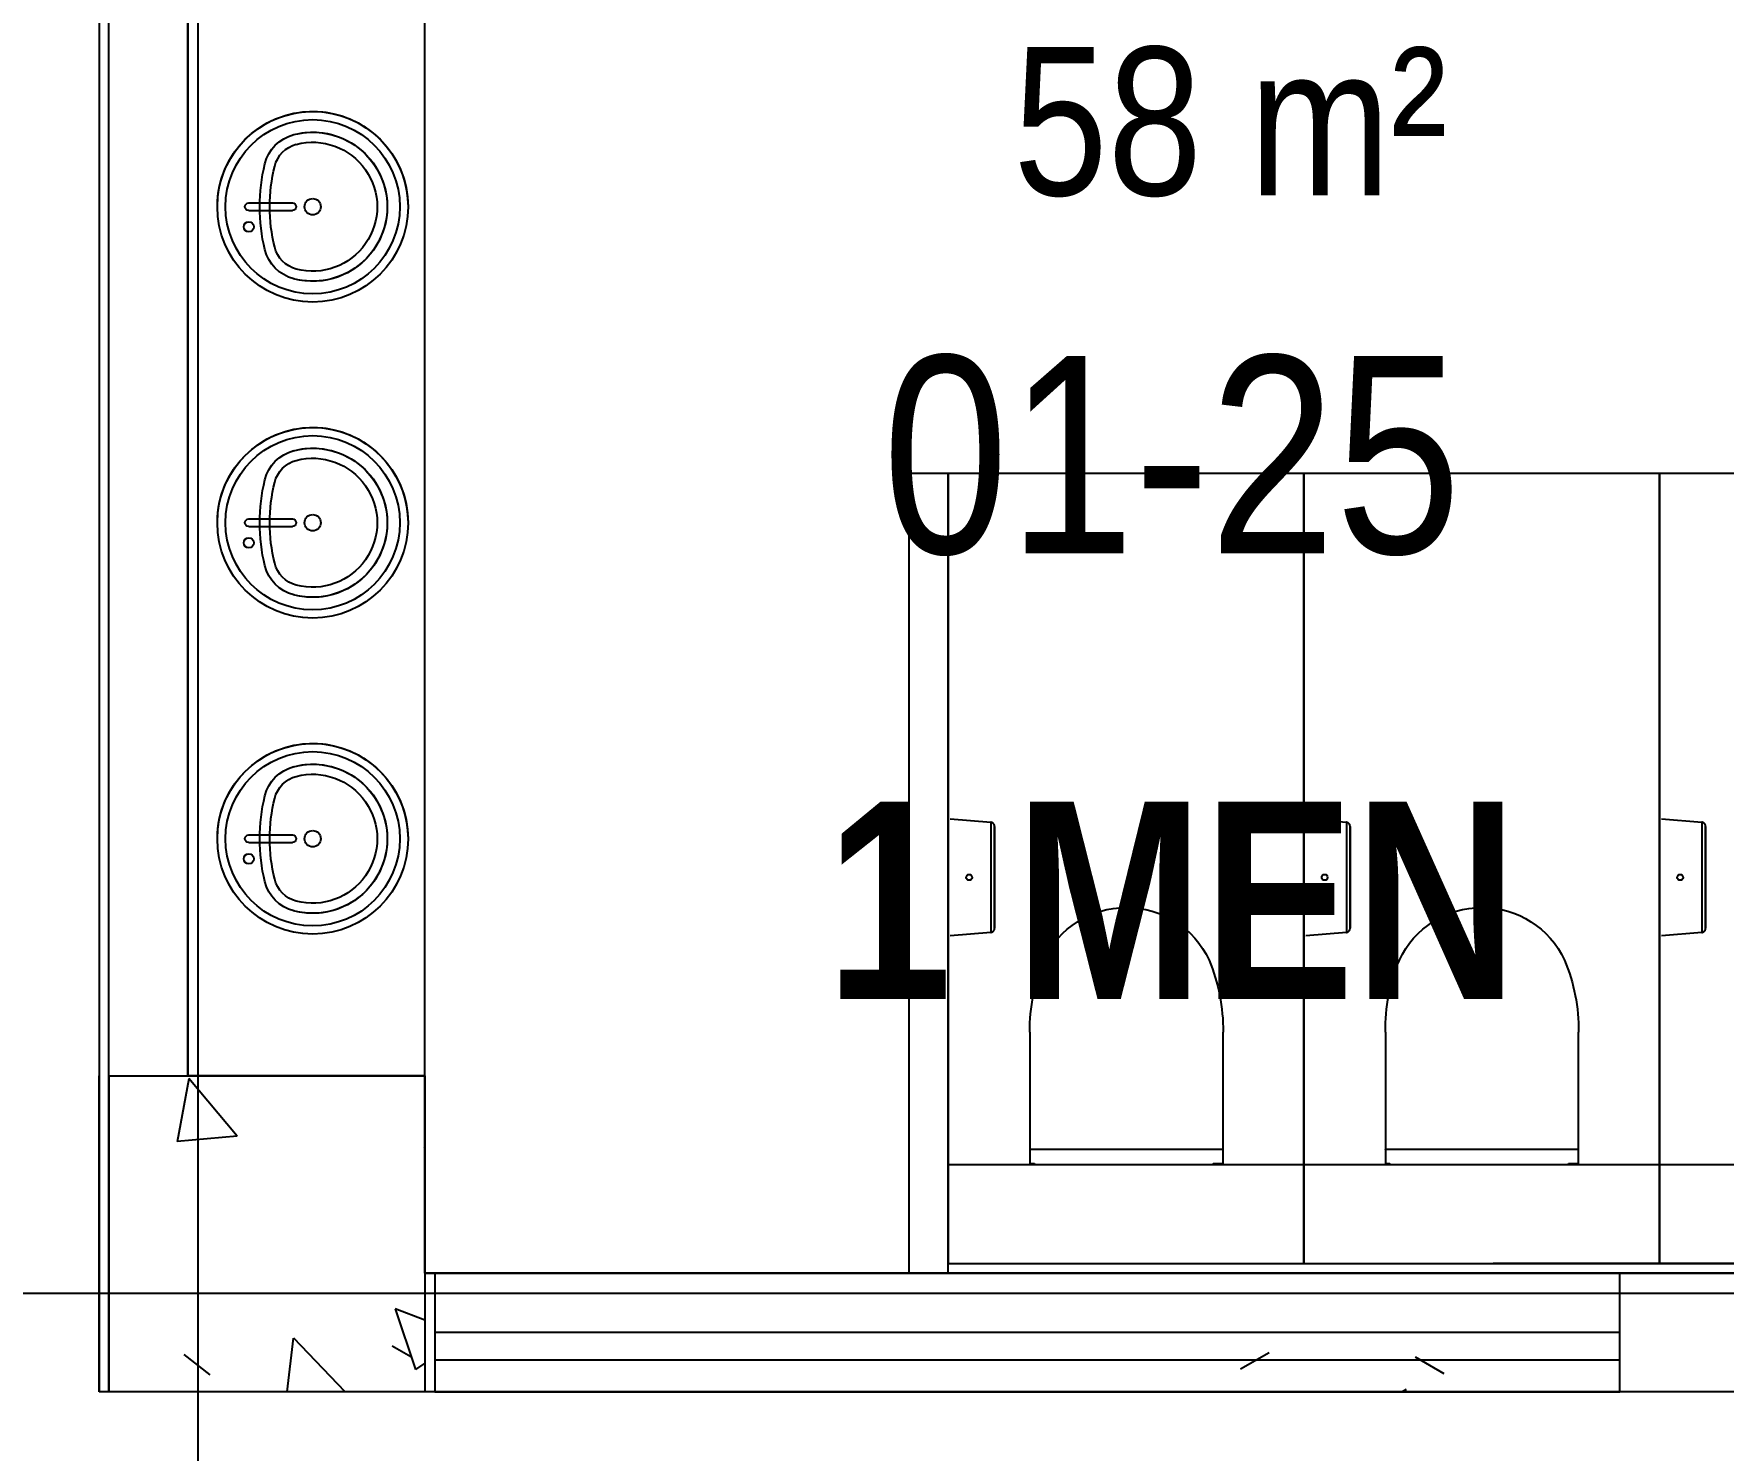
# Model space of a CAD drawing. Header units: millimetres. Extents: x -20146070 to 165023, y -3349561 to 35447.
# Drawn here: x 2871 to 7148, y -75623 to -72037 of the extents above; entities that cross this region are included whole.
import ezdxf
from ezdxf import colors
from ezdxf.entities.mleader import LeaderData, LeaderLine
from ezdxf.math import Vec2, Vec3

# ---------------------------------------------------------------- set-up
doc = ezdxf.new("R2010")
doc.units = ezdxf.units.MM
doc.header["$LTSCALE"] = 50
doc.linetypes.add('CONTINOUS', pattern=[0])
for name, color, linetype in [('BLK_2 - 1ST_2ND_STOREY_PLAN$0$0-1', 8, 'Continuous'), ('BLK_2 - 1ST_2ND_STOREY_PLAN$0$1599_DB_A_BLK2_HQ_R21- LINKVIEW_BLK2_1ST STOREY Toilet JOH$0$A-_DETA----_ED', 8, 'Continuous'), ('BLK_2 - 1ST_2ND_STOREY_PLAN$0$1599_DB_A_BLK2_HQ_R21- LINKVIEW_BLK2_1ST STOREY Toilet JOH$0$A-_FURT----_E', 8, 'Continuous'), ('BLK_2 - 1ST_2ND_STOREY_PLAN$0$1599_DB_A_BLK2_HQ_R21- LINKVIEW_BLK2_1ST STOREY Toilet JOH$0$M-_SANIFIXR_E', 8, 'Continuous'), ('BLK_2 - 1ST_2ND_STOREY_PLAN$0$1599_DB_A_BLK2_HQ_R21- LINKVIEW_BLK2_1ST STOREY Toilet JOH$0$S-_COLN----_E', 8, 'Continuous'), ('BLK_2 - 1ST_2ND_STOREY_PLAN$0$A-_ROOMNAME_A', 7, 'Continuous'), ('BLK_2 - 1ST_2ND_STOREY_PLAN$0$A-_WALL----_H-2', 8, 'Continuous'), ('M_FIREALAM-_E-', 10, 'Continuous'), ('NW_ARCHI RM NAME', 7, 'Continuous'), ('NW_GRID LINE', 8, 'Continuous')]:
    doc.layers.add(name, color=color, linetype=linetype)
doc.styles.add('Arial Narrow_1', font='ARIALN.TTF', dxfattribs={"height": 500})
doc.styles.add('Arial Narrow_B_1', font='ARIALNB.TTF', dxfattribs={"height": 500})
doc.styles.add('BLK_2 - 1ST_2ND_STOREY_PLAN$0$Arial Narrow_4', font='ARIALN.TTF', dxfattribs={"height": 375})
doc.styles.add('RomanS', font='romans__.ttf', dxfattribs={"width": 0.75, "height": 40})

# ---------------------------------------------------------------- blocks, each defined once
blk = doc.blocks.new('BLK_2 - 1ST_2ND_STOREY_PLAN$0$1599_DB_A_BLK2_HQ_R21_rvt-1-BLK 2 1ST STOREY PLAN')
at = {"layer": 'BLK_2 - 1ST_2ND_STOREY_PLAN$0$A-_WALL----_H-2'}
h = blk.add_hatch(dxfattribs=at)
h.set_pattern_fill('FP_3', color=256, style=0, pattern_type=2)
h.set_pattern_definition([(0, (0, 0), (1016, 254), [83.82, -678.18, 83.82, -678.18, -4064]), (0, (0, 0), (1016, 254), [-1524, 83.82, -1440.18, 83.82, -678.18, -1778]), (0, (0, 0), (1016, 254), [-3810, 83.82, -424.18, 83.82, -1186.18]), (120, (381, 127), (-727.97045, 752.8818), [83.82, -678.18, 83.82, -678.18, -4064]), (120, (381, 127), (-727.97045, 752.8818), [-1524, 83.82, -1440.18, 83.82, -678.18, -1778]), (120, (381, 127), (-727.97045, 752.8818), [-3810, 83.82, -424.18, 83.82, -1186.18]), (240, (508, 635), (-288.02955, -1006.8818), [83.82, -678.18, 83.82, -678.18, -4064]), (240, (508, 635), (-288.02955, -1006.8818), [-1524, 83.82, -1440.18, 83.82, -678.18, -1778]), (240, (508, 635), (-288.02955, -1006.8818), [-3810, 83.82, -424.18, 83.82, -1186.18])])
h.paths.add_polyline_path([(-139086.4, -116002.4), (-139011.4, -116002.4), (-139011.4, -115785.7), (-139086.4, -115785.7), (-139086.4, -115810.7), (-139136.4, -115810.7), (-139136.4, -115977.4), (-139086.4, -115977.4)])
h.paths.add_polyline_path([(-139086.4, -114385.7), (-139011.4, -114385.7), (-139011.4, -114169), (-139086.4, -114169), (-139086.4, -114194), (-139136.4, -114194), (-139136.4, -114360.7), (-139086.4, -114360.7)])
h.paths.add_polyline_path([(-139078.9, -112769), (-139011.4, -112769), (-139011.4, -112552.4), (-139086.4, -112552.4), (-139086.4, -112577.4), (-139136.4, -112577.4), (-139136.4, -112744), (-139086.4, -112744), (-139086.4, -112769)])
h.paths.add_polyline_path([(-139011.4, -108952.4), (-139011.4, -108685.7), (-139086.4, -108685.7), (-139086.4, -108710.7), (-139136.4, -108710.7), (-139136.4, -108927.4), (-139086.4, -108927.4), (-139086.4, -108952.4), (-139068.6, -108952.4)])
h.paths.add_polyline_path([(-139086.4, -107285.7), (-139011.4, -107285.7), (-139011.4, -107036.5), (-139086.4, -107036.5), (-139086.4, -107061.5), (-139136.4, -107061.5), (-139136.4, -107260.7), (-139086.4, -107260.7)])
h.paths.add_polyline_path([(-139086.4, -105636.5), (-139011.4, -105636.5), (-139011.4, -105352.4), (-139086.4, -105352.4), (-139086.4, -105377.4), (-139136.4, -105377.4), (-139136.4, -105611.5), (-139086.4, -105611.5)])
blk = doc.blocks.new('BLK_2 - 1ST_2ND_STOREY_PLAN$0$1599_DB_A_BLK2_HQ_R21- LINKVIEW_BLK2_1ST STOREY Toilet JOH$0$IDA - Toilet Roll Holder - Jumbo - IDA - Toilet Roll Holder - Jumbo-2952152-LINKVIEW_BLK2_1ST STOREY')
at = {"layer": 'BLK_2 - 1ST_2ND_STOREY_PLAN$0$1599_DB_A_BLK2_HQ_R21- LINKVIEW_BLK2_1ST STOREY Toilet JOH$0$A-_FURT----_E'}
for p, q in [((-148.5, -5), (-139.5, -107.9)), ((139.5, -107.9), (148.5, -5)), ((-138.1, -107.9), (0, -107.9)), ((0, -107.9), (138.1, -107.9))]:
    blk.add_line(p, q, dxfattribs=at)
for points in [[(-128.8, -117), (-129.2, -117), (-129.6, -117), (-130.1, -116.9), (-130.5, -116.9), (-130.9, -116.8), (-131.4, -116.7), (-131.8, -116.6), (-132.2, -116.4), (-132.6, -116.3), (-133, -116.1), (-133.4, -116), (-133.8, -115.8), (-134.2, -115.6), (-134.6, -115.3), (-134.9, -115.1), (-135.3, -114.8), (-135.6, -114.6), (-136, -114.3), (-136.3, -114), (-136.6, -113.7), (-136.9, -113.4), (-137.2, -113), (-137.5, -112.7), (-137.7, -112.3), (-138, -112), (-138.2, -111.6), (-138.4, -111.2), (-138.6, -110.8), (-138.8, -110.4), (-139, -110), (-139.1, -109.6), (-139.2, -109.2), (-139.4, -108.8), (-139.5, -108.3), (-139.5, -107.9)], [(0, -117), (-5.1, -117), (-10.3, -117), (-15.4, -117), (-20.5, -117), (-25.6, -117), (-30.6, -117), (-35.6, -117), (-40.5, -117), (-45.4, -117), (-50.1, -117), (-54.8, -117), (-59.5, -117), (-64, -117), (-68.4, -117), (-72.7, -117), (-76.9, -117), (-81, -117), (-84.9, -117), (-88.7, -117), (-92.4, -117), (-95.9, -117), (-99.2, -117), (-102.4, -117), (-105.5, -117), (-108.3, -117), (-111, -117), (-113.6, -117), (-115.9, -117), (-118, -117), (-120, -117), (-121.8, -117), (-123.3, -117), (-124.7, -117), (-125.9, -117), (-126.9, -117), (-127.7, -117), (-128.2, -117), (-128.6, -117), (-128.7, -117), (-128.8, -117)], [(-128.8, -117), (-128.6, -117), (-128.3, -117), (-127.8, -117), (-127.1, -117), (-126.2, -117), (-125.1, -117), (-123.7, -117), (-122.2, -117), (-120.5, -117), (-118.6, -117), (-116.5, -117), (-114.2, -117), (-111.7, -117), (-109.1, -117), (-106.3, -117), (-103.3, -117), (-100.1, -117), (-96.8, -117), (-93.3, -117), (-89.7, -117), (-85.9, -117), (-82, -117), (-78, -117), (-73.8, -117), (-69.6, -117), (-65.2, -117), (-60.7, -117), (-56.1, -117), (-51.4, -117), (-46.7, -117), (-41.8, -117), (-36.9, -117), (-32, -117), (-26.9, -117), (-21.9, -117), (-16.8, -117), (-11.7, -117), (-6.5, -117), (-1.4, -117), (0, -117)], [(0, -117), (5.1, -117), (10.3, -117), (15.4, -117), (20.5, -117), (25.6, -117), (30.6, -117), (35.6, -117), (40.5, -117), (45.4, -117), (50.1, -117), (54.8, -117), (59.5, -117), (64, -117), (68.4, -117), (72.7, -117), (76.9, -117), (81, -117), (84.9, -117), (88.7, -117), (92.4, -117), (95.9, -117), (99.2, -117), (102.4, -117), (105.5, -117), (108.3, -117), (111, -117), (113.6, -117), (115.9, -117), (118, -117), (120, -117), (121.8, -117), (123.3, -117), (124.7, -117), (125.9, -117), (126.9, -117), (127.7, -117), (128.2, -117), (128.6, -117), (128.7, -117), (128.8, -117)], [(128.8, -117), (128.6, -117), (128.3, -117), (127.8, -117), (127.1, -117), (126.2, -117), (125.1, -117), (123.7, -117), (122.2, -117), (120.5, -117), (118.6, -117), (116.5, -117), (114.2, -117), (111.7, -117), (109.1, -117), (106.3, -117), (103.3, -117), (100.1, -117), (96.8, -117), (93.3, -117), (89.7, -117), (85.9, -117), (82, -117), (78, -117), (73.8, -117), (69.6, -117), (65.2, -117), (60.7, -117), (56.1, -117), (51.4, -117), (46.7, -117), (41.8, -117), (36.9, -117), (32, -117), (26.9, -117), (21.9, -117), (16.8, -117), (11.7, -117), (6.5, -117), (1.4, -117), (0, -117)], [(139.5, -107.9), (139.5, -108.4), (139.4, -108.8), (139.2, -109.2), (139.1, -109.6), (138.9, -110.1), (138.8, -110.5), (138.6, -110.9), (138.4, -111.2), (138.2, -111.6), (137.9, -112), (137.7, -112.4), (137.4, -112.7), (137.2, -113.1), (136.9, -113.4), (136.6, -113.7), (136.3, -114), (135.9, -114.3), (135.6, -114.6), (135.3, -114.9), (134.9, -115.1), (134.5, -115.3), (134.2, -115.6), (133.8, -115.8), (133.4, -116), (133, -116.2), (132.6, -116.3), (132.2, -116.5), (131.7, -116.6), (131.3, -116.7), (130.9, -116.8), (130.5, -116.9), (130, -116.9), (129.6, -117), (129.1, -117), (128.8, -117)]]:
    blk.add_lwpolyline(points, dxfattribs=at)
for start, end in [(360, 180), (180, 360)]:
    blk.add_arc((0, -52.6), 7.38, start, end, dxfattribs=at)
blk = doc.blocks.new('BLK_2 - 1ST_2ND_STOREY_PLAN$0$1599_DB_A_BLK2_HQ_R21- LINKVIEW_BLK2_1ST STOREY Toilet JOH$0$IDA - WC - Floor Mount wo Tank - MS980CMG-2979465-LINKVIEW_BLK2_1ST STOREY')
at = {"layer": 'BLK_2 - 1ST_2ND_STOREY_PLAN$0$1599_DB_A_BLK2_HQ_R21- LINKVIEW_BLK2_1ST STOREY Toilet JOH$0$M-_SANIFIXR_E'}
for p, q in [((-245.6, -340.1), (-245.6, -8.1)), ((243.7, -8.1), (243.7, -340.1)), ((-220.3, -340.1), (-245.6, -340.1)), ((-244.4, -304.5), (-244.4, -305.3)), ((243.1, -304.5), (-244.4, -304.5)), ((-244.4, -305.3), (243.1, -305.3)), ((-220.3, -343.3), (-220.3, -340.1)), ((232.2, -340.1), (232.2, -343.3)), ((243.7, -340.1), (232.2, -340.1)), ((243.1, -305.3), (243.1, -304.5))]:
    blk.add_line(p, q, dxfattribs=at)
for centre, radius, start, end in [((-0.9, 77.1), 230.7, 24.9793, 155.0207), ((224.9, -4.8), 470.5, 157.5961, 180.3984), ((-226.8, -4.8), 470.5, 359.6016, 22.4039)]:
    blk.add_arc(centre, radius, start, end, dxfattribs=at)
blk = doc.blocks.new('BLK_2 - 1ST_2ND_STOREY_PLAN$0$1599_DB_A_BLK2_HQ_R21- LINKVIEW_BLK2_1ST STOREY Toilet JOH$0$Sink_Vanity_Round - Basin-V9-LINKVIEW_BLK2_1ST STOREY')
at = {"layer": 'BLK_2 - 1ST_2ND_STOREY_PLAN$0$1599_DB_A_BLK2_HQ_R21- LINKVIEW_BLK2_1ST STOREY Toilet JOH$0$M-_SANIFIXR_E'}
for p, q in [((87.1, 247.1), (87.1, 136.3)), ((106.2, 247.1), (106.2, 136.3))]:
    blk.add_line(p, q, dxfattribs=at)
for centre, radius, start, end in [((96.7, 85.2), 241.3, 360, 180), ((96.7, 85.2), 241.3, 115.7143, 270), ((96.7, 85.2), 220.6, 90, 270), ((96.7, 85.2), 241.3, 90, 115.021), ((96.7, 85.2), 241.3, 270, 90), ((96.7, 85.2), 220.6, 270, 90), ((96.7, 247.1), 9.52, 360, 180), ((147.5, 247.1), 12.7, 360, 180), ((96.7, -233), 452.3, 76.1035, 103.8965), ((96.7, -233), 452.3, 90, 103.8965), ((96.7, -233), 452.3, 76.1035, 90), ((147.5, 247.1), 12.7, 180, 0), ((12.4, 107.4), 101.6, 103.8965, 165.2115), ((12.4, 107.4), 101.6, 103.8965, 165.2115), ((12.4, 107.4), 76.2, 103.8965, 165.2115), ((96.7, -233), 426.9, 76.1035, 103.8965), ((180.9, 107.4), 76.2, 14.7885, 76.1035), ((180.9, 107.4), 101.6, 14.7885, 76.1035), ((180.9, 107.4), 101.6, 14.7885, 76.1035), ((96.7, 85.2), 188.7, 165.2115, 14.7885), ((96.7, 85.2), 188.7, 165.2115, 270), ((96.7, 136.3), 9.52, 180, 360), ((96.7, 85.2), 188.7, 270, 14.7885), ((96.7, 85.2), 163.3, 165.2115, 14.7885), ((96.7, 85.2), 20.6, 360, 180), ((96.7, 85.2), 241.3, 180, 360), ((96.7, 85.2), 20.6, 180, 360)]:
    blk.add_arc(centre, radius, start, end, dxfattribs=at)
blk = doc.blocks.new('BLK_2 - 1ST_2ND_STOREY_PLAN$0$1599_DB_A_BLK2_HQ_R21- LINKVIEW_BLK2_1ST STOREY Toilet JOH')
at = {"layer": 'BLK_2 - 1ST_2ND_STOREY_PLAN$0$1599_DB_A_BLK2_HQ_R21- LINKVIEW_BLK2_1ST STOREY Toilet JOH$0$S-_COLN----_E', "extrusion": (0, 0, -1)}
h = blk.add_hatch(dxfattribs=at)
h.set_pattern_fill('FP_1', color=256, style=0, pattern_type=2)
h.set_pattern_definition([(50, (733.6, 0), (1821.84, -159.39), [190.5, -2095.5]), (355, (733.6, 0), (-352.43, 1910.567), [152.4, -1676.4]), (100.451, (885.4, -13.3), (1469.426, 1751.166), [161.9, -1780.9]), (46.184, (733.6, 508), (2710.79, -420.43), [285.75, -3143.25]), (96.636, (959.5, 473), (2374.03, 2474.28), [242.85, -2671.35]), (351.184, (733.6, 508), (2374.05, 2474.25), [228.6, -2514.6]), (21, (987.6, 381), (1516.143, -1022.652), [190.5, -2095.5]), (326, (987.6, 381), (618.02, 1841.88), [152.4, -1676.4]), (71.451, (1114, 295.8), (2134.17, 819.212), [161.9, -1780.9]), (37.5, (733.6, 0), (30.886, 845.5504), [83.82, -1572.26, 83.82, -1617.98, -1682.75]), (37.5, (733.6, 0), (30.886, 845.5504), [-3357.88, 83.82, -1598.93]), (7.5, (733.6, 0), (668.197, 1001.806), [83.82, -886.46, 83.82, -1534.16, -641.35]), (7.5, (733.6, 0), (668.197, 1001.806), [-2588.26, 83.82, -557.53]), (327.5, (167.16, 0), (1355.9093, -57.2896), [83.82, -551.18, 83.82, -1897.38, -2628.9]), (327.5, (167.16, 0), (1355.9093, -57.2896), [-2616.2, 83.82, -2545.08]), (317.5, (-86.8, 0), (1481.293, 254.266), [83.82, -741.68, 83.82, -1231.9, -1866.9]), (317.5, (-86.8, 0), (1481.293, 254.266), [-2141.22, 83.82, -1783.08])])
h.paths.add_polyline_path([(7804.3, -75474.7), (7804.3, -74674.7), (7004.3, -74674.7), (7004.3, -75474.7)], flags=0)
h = blk.add_hatch(dxfattribs=at)
h.set_pattern_fill('FP_2', color=256, angle=90, style=0, pattern_type=2)
h.set_pattern_definition([(90, (-68387.56, -71760.37), (-254, 1016), [83.82, -678.18, 83.82, -678.18, -4064]), (90, (-68387.56, -71760.37), (-254, 1016), [-1524, 83.82, -1440.18, 83.82, -678.18, -1778]), (90, (-68387.56, -71760.37), (-254, 1016), [-3810, 83.82, -424.18, 83.82, -1186.18]), (210, (-68514.56, -71379.37), (-752.8818, -727.97045), [83.82, -678.18, 83.82, -678.18, -4064]), (210, (-68514.56, -71379.37), (-752.8818, -727.97045), [-1524, 83.82, -1440.18, 83.82, -678.18, -1778]), (210, (-68514.56, -71379.37), (-752.8818, -727.97045), [-3810, 83.82, -424.18, 83.82, -1186.18]), (330, (-69022.56, -71252.37), (1006.8818, -288.02955), [83.82, -678.18, 83.82, -678.18, -4064]), (330, (-69022.56, -71252.37), (1006.8818, -288.02955), [-1524, 83.82, -1440.18, 83.82, -678.18, -1778]), (330, (-69022.56, -71252.37), (1006.8818, -288.02955), [-3810, 83.82, -424.18, 83.82, -1186.18])])
h.paths.add_polyline_path([(7087.1, -75349.7), (4412.1, -75349.7), (4412.1, -75474.7), (7087.1, -75474.7), (7087.1, -75412.2)], flags=0)
at = {"layer": 'BLK_2 - 1ST_2ND_STOREY_PLAN$0$1599_DB_A_BLK2_HQ_R21- LINKVIEW_BLK2_1ST STOREY Toilet JOH$0$A-_DETA----_ED'}
for points in [[(-3979.3, -75174.7), (-6979.3, -75174.7), (-6979.3, -75474.7), (-3979.3, -75474.7), (-3979.3, -75174.7)], [(-6979.3, -75323.9), (-3979.3, -75323.9)], [(-6979.3, -75393.6), (-3979.3, -75393.6)]]:
    blk.add_lwpolyline(points, dxfattribs=at)
at = {"layer": 'BLK_2 - 1ST_2ND_STOREY_PLAN$0$1599_DB_A_BLK2_HQ_R21- LINKVIEW_BLK2_1ST STOREY Toilet JOH$0$S-_COLN----_E'}
for p, q in [((-7829.3, -54024.7), (-7829.3, -75474.7)), ((-7804.3, -74674.7), (-7804.3, -68424.7)), ((-5779.3, -73149.7), (-5779.3, -75174.7)), ((-5679.3, -75174.7), (-5679.3, -73149.7)), ((-7829.3, -75474.7), (-7829.3, -74674.7)), ((-7804.3, -74674.7), (-7804.3, -75474.7)), ((-7804.3, -75474.7), (-7804.3, -74674.7)), ((-7004.3, -75174.7), (720.7, -75174.7)), ((-1600.3, -75149.7), (-4300.3, -75149.7)), ((-7804.3, -75474.7), (-7829.3, -75474.7)), ((2855.7, -75474.7), (-7804.3, -75474.7))]:
    blk.add_line(p, q, dxfattribs=at)
for points in [[(-7004.3, -67624.7), (-5254.3, -67624.7), (-5254.3, -67149.7), (4570.7, -67149.7), (4570.7, -67624.7), (6295.7, -67624.7), (6295.7, -68424.7), (6895.7, -68424.7), (6895.7, -74674.7), (6295.7, -74674.7), (6295.7, -75174.7), (-7004.3, -75174.7), (-7004.3, -74674.7), (-7604.3, -74674.7), (-7604.3, -68424.7), (-7004.3, -68424.7), (-7004.3, -67624.7)], [(-7604.3, -68424.7), (-7604.3, -74674.7)], [(-5679.3, -73149.7), (-5779.3, -73149.7)], [(-7804.3, -74674.7), (-7004.3, -74674.7)], [(-7004.3, -74674.7), (-7004.3, -75474.7)], [(-5679.3, -74899.7), (-2979.3, -74899.7)], [(4645.7, -75174.7), (-7004.3, -75174.7)], [(-4304.3, -75474.7), (-6979.3, -75474.7)]]:
    blk.add_lwpolyline(points, dxfattribs=at)
for points in [[(-7604.3, -74674.7), (-7004.3, -74674.7), (-7004.3, -71074.7), (-7604.3, -71074.7)], [(-4779.3, -75149.7), (-4779.3, -73149.7), (-5679.3, -73149.7), (-5679.3, -75149.7)], [(-3879.3, -75149.7), (-3879.3, -73149.7), (-4779.3, -73149.7), (-4779.3, -75149.7)], [(-2979.3, -75149.7), (-2979.3, -73149.7), (-3879.3, -73149.7), (-3879.3, -75149.7)]]:
    blk.add_lwpolyline(points, close=True, dxfattribs=at)
for name, p, xscale, rotation in [('BLK_2 - 1ST_2ND_STOREY_PLAN$0$1599_DB_A_BLK2_HQ_R21- LINKVIEW_BLK2_1ST STOREY Toilet JOH$0$Sink_Vanity_Round - Basin-V9-LINKVIEW_BLK2_1ST STOREY', (-7203.2, -72378), -1.000000000000018, 90), ('BLK_2 - 1ST_2ND_STOREY_PLAN$0$1599_DB_A_BLK2_HQ_R21- LINKVIEW_BLK2_1ST STOREY Toilet JOH$0$Sink_Vanity_Round - Basin-V9-LINKVIEW_BLK2_1ST STOREY', (-7203.2, -73178), -1.000000000000018, 90), ('BLK_2 - 1ST_2ND_STOREY_PLAN$0$1599_DB_A_BLK2_HQ_R21- LINKVIEW_BLK2_1ST STOREY Toilet JOH$0$Sink_Vanity_Round - Basin-V9-LINKVIEW_BLK2_1ST STOREY', (-7203.2, -73978), -1.000000000000018, 90), ('BLK_2 - 1ST_2ND_STOREY_PLAN$0$1599_DB_A_BLK2_HQ_R21- LINKVIEW_BLK2_1ST STOREY Toilet JOH$0$IDA - Toilet Roll Holder - Jumbo - IDA - Toilet Roll Holder - Jumbo-2952152-LINKVIEW_BLK2_1ST STOREY', (-5679.3, -74172.4), -1.00000000000002, 90), ('BLK_2 - 1ST_2ND_STOREY_PLAN$0$1599_DB_A_BLK2_HQ_R21- LINKVIEW_BLK2_1ST STOREY Toilet JOH$0$IDA - Toilet Roll Holder - Jumbo - IDA - Toilet Roll Holder - Jumbo-2952152-LINKVIEW_BLK2_1ST STOREY', (-4779.3, -74172.4), -1.00000000000002, 90), ('BLK_2 - 1ST_2ND_STOREY_PLAN$0$1599_DB_A_BLK2_HQ_R21- LINKVIEW_BLK2_1ST STOREY Toilet JOH$0$IDA - Toilet Roll Holder - Jumbo - IDA - Toilet Roll Holder - Jumbo-2952152-LINKVIEW_BLK2_1ST STOREY', (-3879.3, -74172.4), -1.00000000000002, 90), ('BLK_2 - 1ST_2ND_STOREY_PLAN$0$1599_DB_A_BLK2_HQ_R21- LINKVIEW_BLK2_1ST STOREY Toilet JOH$0$IDA - WC - Floor Mount wo Tank - MS980CMG-2979465-LINKVIEW_BLK2_1ST STOREY', (-5229.3, -74556.4), -1, 359.9999999999997), ('BLK_2 - 1ST_2ND_STOREY_PLAN$0$1599_DB_A_BLK2_HQ_R21- LINKVIEW_BLK2_1ST STOREY Toilet JOH$0$IDA - WC - Floor Mount wo Tank - MS980CMG-2979465-LINKVIEW_BLK2_1ST STOREY', (-4329.3, -74556.4), -1, 359.9999999999997)]:
    blk.add_blockref(name, p, dxfattribs=dict(at, xscale=xscale, rotation=rotation))
blk = doc.blocks.new('BLK_2 - 1ST_2ND_STOREY_PLAN')
blk.add_blockref('BLK_2 - 1ST_2ND_STOREY_PLAN$0$1599_DB_A_BLK2_HQ_R21- LINKVIEW_BLK2_1ST STOREY Toilet JOH', (-131307.1, -42727.7))
at = {"layer": 'BLK_2 - 1ST_2ND_STOREY_PLAN$0$0-1'}
blk.add_blockref('BLK_2 - 1ST_2ND_STOREY_PLAN$0$1599_DB_A_BLK2_HQ_R21_rvt-1-BLK 2 1ST STOREY PLAN', (0, 0), dxfattribs=at)
at = {"layer": 'BLK_2 - 1ST_2ND_STOREY_PLAN$0$A-_ROOMNAME_A', "insert": (-136821.8, -114798.3), "char_height": 375, "width": 1362.869, "attachment_point": 1, "style": 'BLK_2 - 1ST_2ND_STOREY_PLAN$0$Arial Narrow_4'}
blk.add_mtext('58 m²', dxfattribs=at)
blk = doc.blocks.new('SMOKE')
at = {"color": 7, "linetype": 'CONTINOUS'}
ml = blk.add_multileader_mtext('Standard', dxfattribs=at)
ml.set_content('{\\fArial|b0|i0|c0|p34;S}', color=7, style='RomanS')
ml.set_leader_properties(color=10)
ml.build(insert=Vec2(0, 0))
ml.multileader.update_dxf_attribs({"dogleg_length": 3.34, "arrow_head_size": 171.1, "scale": 50})
ctx = ml.context
ctx.base_point, ctx.scale, ctx.char_height, ctx.arrow_head_size, ctx.landing_gap_size, ctx.plane_origin = Vec3(10040458.9, 1663039.1), 50, 256.669, 171.1, 171.1, Vec3(10036247.2, 1658323.4)
notes = []
notes.append((ctx, [(0, (0, 0, 0), (0, 0), (1, 0), 1, [])]))
ctx.mtext.insert, ctx.mtext.flow_direction = Vec3(10040630, 1663169.6), 5
for ctx, leaders in notes:
    for number, flags, end, landing, length, lines in leaders:
        leader = LeaderData()
        leader.index, (leader.has_last_leader_line, leader.has_dogleg_vector, leader.attachment_direction) = number, flags
        leader.last_leader_point, leader.dogleg_vector, leader.dogleg_length = Vec3(end), Vec3(landing), length
        for number, points, colour, breaks in lines:
            line = LeaderLine()
            line.index, line.vertices, line.color, line.breaks = number, Vec3.list(points), colors.encode_raw_color(colour), breaks
            leader.lines.append(line)
        ctx.leaders.append(leader)

msp = doc.modelspace()

# ---------------------------------------------------------------- linework, layer by layer
at = {"layer": 'NW_GRID LINE'}
for p, q in [((3286.5, 8788.6), (3286.5, -79047.9)), ((-4794.8, -75224.7), (44738, -75224.7))]:
    msp.add_line(p, q, dxfattribs=at)

# ---------------------------------------------------------------- block references
at = {"layer": 'M_FIREALAM-_E-'}
for p, xscale, yscale, zscale in [((-12842896.3, -2136319.2), 1.28, 1.28, 1.28), ((-12837356.5, -2137100.4), 1.28, 1.28, 1.28), ((-12842882.2, -2139119.2), 1.28, 1.28, 1.28), ((-12837356.5, -2141062.9), 1.28, 1.28, 1.28), ((-12844197.6, -2141531.7), 1.28, 1.28, 1.28), ((-12841946.4, -2141531.7), 1.28, 1.28, 1.28), ((-10273997.7, -1718610.1), 1.024, 1.024, 1.024), ((-10272498.3, -1718640.4), 1.024, 1.024, 1.024)]:
    msp.add_blockref('SMOKE', p, dxfattribs=dict(at, xscale=xscale, yscale=yscale, zscale=zscale))
at = {"layer": 'NW_GRID LINE'}
msp.add_blockref('BLK_2 - 1ST_2ND_STOREY_PLAN', (142172.9, 42727.7), dxfattribs=at)

# ---------------------------------------------------------------- texts
at = {"layer": 'NW_ARCHI RM NAME', "char_height": 500, "line_spacing_factor": 0.949189}
for s, insert, width, attachment_point, style in [('\\pt3175,6350,9525,12700,15875,19050,22225,25400,28575,31750,34925,38100,41275,44450,47625,50800,53975,57150,60325,63500,66675,69850,73025,76200,79375,82550,85725,88900,92075,95250,98425,1.01600E+005;01-25', (5752.4, -72852.2), 1537.5, 2, 'Arial Narrow_1'), ('\\pt3175,6350,9525,12700,15875,19050,22225,25400,28575,31750,34925,38100,41275,44450,47625,50800,53975,57150,60325,63500,66675,69850,73025,76200,79375,82550,85725,88900,92075,95250,98425,1.01600E+005;1 MEN', (5752.4, -74480.5), 1802.5, 8, 'Arial Narrow_B_1')]:
    msp.add_mtext(s, dxfattribs=dict(at, insert=insert, width=width, attachment_point=attachment_point, style=style))

doc.saveas('drawing.dxf')
